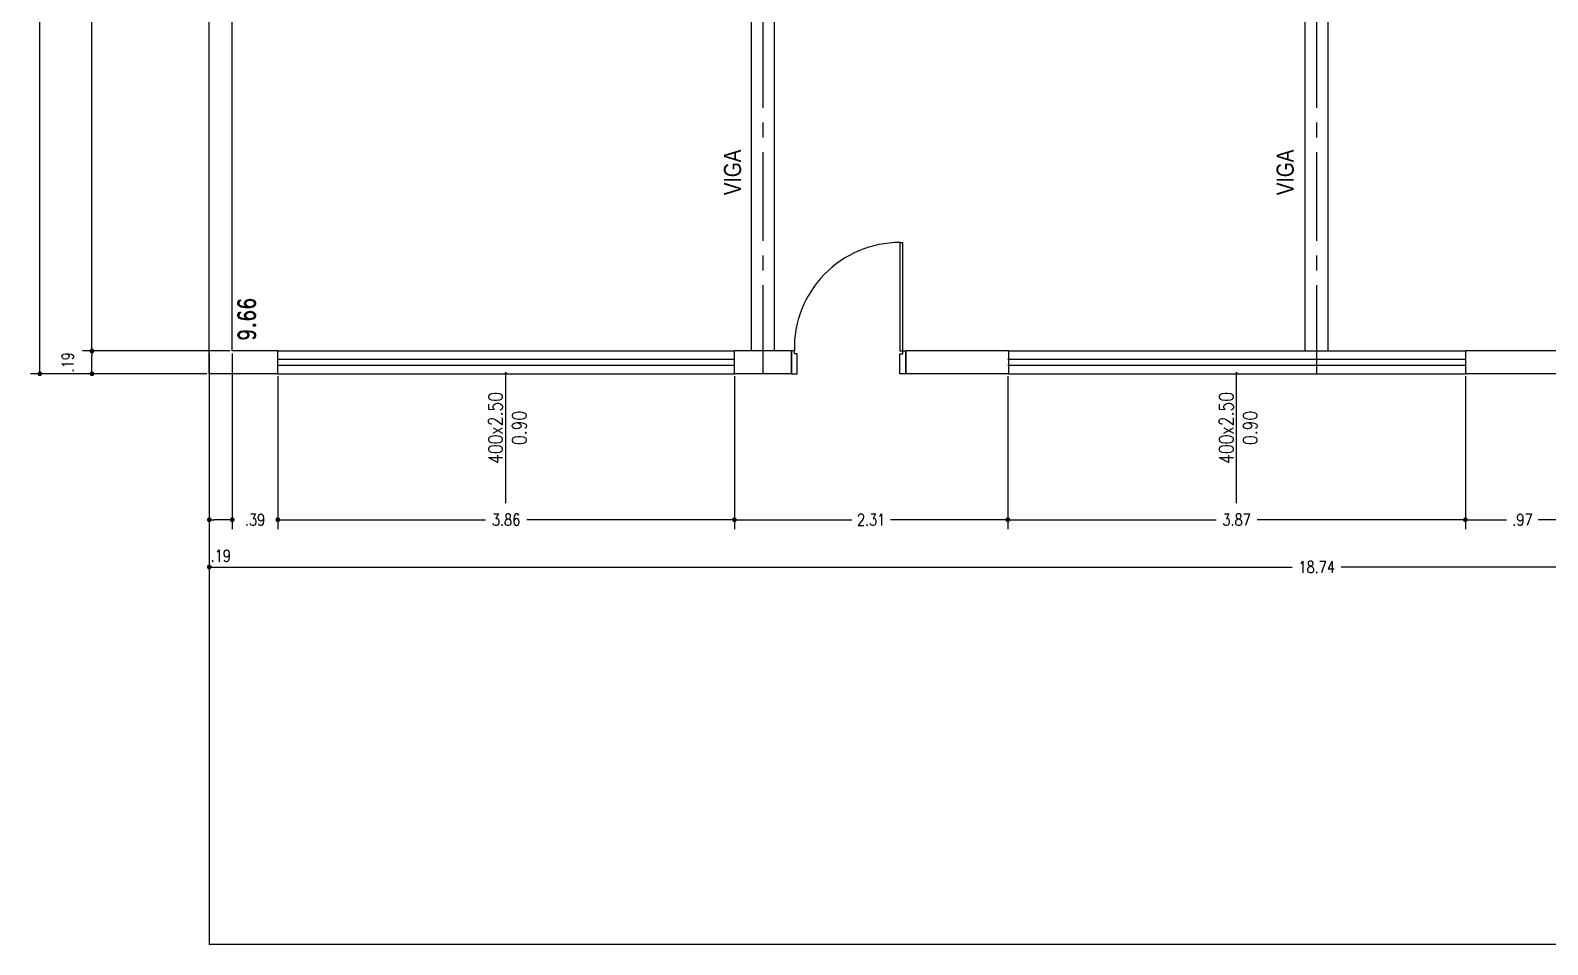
# Model space of a CAD drawing. Extents: x -4780 to 4154, y -1673 to 3208.
# Drawn here: x 886.44 to 899.28, y -478.19 to -470.45 of the extents above; entities that cross this region are included whole.
import ezdxf
from ezdxf.enums import TextEntityAlignment as Align

# ---------------------------------------------------------------- set-up
doc = ezdxf.new("R2010")
doc.units = 0
doc.header["$MEASUREMENT"] = 0
doc.header["$PDMODE"] = 34
doc.linetypes.add('CENTER2', pattern=[1.125, 0.75, -0.125, 0.125, -0.125])
for name, color, linetype in [('COTAS', 5, 'Continuous'), ('PENA01', 1, 'Continuous'), ('PENA02', 2, 'Continuous'), ('PENA025', 8, 'Continuous'), ('pena06', 4, 'Continuous'), ('VERMELHA', 10, 'Continuous')]:
    doc.layers.add(name, color=color, linetype=linetype)
doc.styles.add('ARIAL', font='txt', dxfattribs={"height": 0.35277})
doc.styles.add('ROMANS', font='romand.shx', dxfattribs={"width": 0.8})
doc.dimstyles.new('CORTE100', dxfattribs={"dimtxt": 0.1, "dimasz": 0.04, "dimexe": 0.08, "dimexo": 0.02, "dimgap": 0.05, "dimtad": 0, "dimzin": 4, "dimdsep": 46, "dimtxsty": 'ROMANS', "dimblk1": 'DOT', "dimblk2": 'DOT', "dimsah": 1, "dimcen": 0.09, "dimclrd": 30, "dimclre": 30, "dimclrt": 5, "dimadec": 0, "dimazin": 0, "dimtfac": 1, "dimtofl": 0, "dimtmove": 2, "dimatfit": 3, "dimldrblk": 'DOT', "dimfxl": 1, "dimtolj": 1, "dimtzin": 0, "dimarcsym": 0})
doc.dimstyles.new('INTERNA', dxfattribs={"dimscale": 0, "dimtxt": 0.15, "dimasz": 0.1, "dimexe": 0.1, "dimexo": 0.16, "dimgap": 0.09, "dimtad": 1, "dimzin": 4, "dimdsep": 46, "dimtxsty": 'ROMANS', "dimblk1": 'OBLIQUE', "dimblk2": 'OBLIQUE', "dimsah": 1, "dimcen": 0.09, "dimse1": 1, "dimse2": 1, "dimsd1": 1, "dimsd2": 1, "dimclrd": 4, "dimclre": 4, "dimadec": 0, "dimazin": 0, "dimtfac": 0.666667, "dimtofl": 0, "dimtmove": 2, "dimatfit": 3, "dimldrblk": 'OBLIQUE', "dimfxl": 1, "dimtolj": 1, "dimtzin": 0, "dimarcsym": 0})

# ---------------------------------------------------------------- blocks, each defined once
blk = doc.blocks.new('DOT')
at = {"layer": 'PENA01', "color": 0, "linetype": 'ByBlock'}
blk.add_line((-0.5, 0), (-1, 0), dxfattribs=at)
at = {"layer": 'PENA01', "color": 0, "linetype": 'ByBlock', "const_width": 0.5}
blk.add_lwpolyline([(-0.25, 0, 1), (0.25, 0, 1)], format="xyb", close=True, dxfattribs=at)
blk = doc.blocks.new('*D385')
at = {"layer": 'COTAS', "color": 30, "linetype": 'Continuous', "lineweight": -2, "transparency": 16777216}
for p, q in [((887.937, -463.501), (886.884, -463.501)), ((886.964, -463.541), (886.964, -468.158)), ((886.964, -473.123), (886.964, -468.506)), ((888.131, -473.163), (886.884, -473.163))]:
    blk.add_line(p, q, dxfattribs=at)
at = {"layer": 'DEFPOINTS', "color": 0, "linetype": 'Continuous', "transparency": 16777216}
for p in [(887.957, -463.501), (886.964, -473.163), (888.151, -473.163)]:
    blk.add_point(p, dxfattribs=at)
at = {"layer": 'COTAS', "color": 30, "linetype": 'Continuous', "lineweight": -2, "transparency": 16777216, "xscale": 0.04, "yscale": 0.04, "zscale": 0.04}
for p, rotation in [((886.964, -463.501), 90), ((886.964, -473.163), 270)]:
    blk.add_blockref('DOT', p, dxfattribs=dict(at, rotation=rotation))
at = {"layer": 'COTAS', "color": 5, "linetype": 'Continuous', "transparency": 16777216, "insert": (886.964, -468.332), "char_height": 0.1, "attachment_point": 5, "rotation": 90, "style": 'ROMANS'}
blk.add_mtext('\\A1;9.66', dxfattribs=at)
blk = doc.blocks.new('*D387')
at = {"color": 30, "linetype": 'Continuous', "lineweight": -2, "transparency": 16777216}
for p, q in [((887.937, -473.163), (886.884, -473.163)), ((886.964, -473.316), (886.964, -473.203)), ((887.937, -473.356), (886.884, -473.356))]:
    blk.add_line(p, q, dxfattribs=at)
at = {"layer": 'DEFPOINTS', "color": 0, "linetype": 'Continuous', "transparency": 16777216}
for p in [(886.964, -473.163), (887.957, -473.163), (887.957, -473.356)]:
    blk.add_point(p, dxfattribs=at)
at = {"color": 30, "linetype": 'Continuous', "lineweight": -2, "transparency": 16777216, "xscale": 0.04, "yscale": 0.04, "zscale": 0.04}
for p, rotation in [((886.964, -473.163), 90), ((886.964, -473.356), 270)]:
    blk.add_blockref('DOT', p, dxfattribs=dict(at, rotation=rotation))
at = {"color": 5, "linetype": 'Continuous', "transparency": 16777216, "insert": (886.759, -473.259), "char_height": 0.1, "attachment_point": 5, "rotation": 90, "style": 'ROMANS'}
blk.add_mtext('\\A1;.19', dxfattribs=at)
blk = doc.blocks.new('*D388')
at = {"color": 30, "linetype": 'Continuous', "lineweight": -2, "transparency": 16777216}
for p, q in [((887.957, -473.183), (887.957, -474.671)), ((888.151, -473.183), (888.151, -474.671)), ((888.111, -474.591), (887.997, -474.591))]:
    blk.add_line(p, q, dxfattribs=at)
at = {"layer": 'DEFPOINTS', "color": 0, "linetype": 'Continuous', "transparency": 16777216}
for p in [(887.957, -473.163), (888.151, -473.163), (887.957, -474.591)]:
    blk.add_point(p, dxfattribs=at)
at = {"color": 30, "linetype": 'Continuous', "lineweight": -2, "transparency": 16777216, "xscale": 0.04, "yscale": 0.04, "zscale": 0.04, "rotation": 180}
blk.add_blockref('DOT', (887.957, -474.591), dxfattribs=at)
at = {"color": 30, "linetype": 'Continuous', "lineweight": -2, "transparency": 16777216, "xscale": 0.04, "yscale": 0.04, "zscale": 0.04}
blk.add_blockref('DOT', (888.151, -474.591), dxfattribs=at)
at = {"color": 5, "linetype": 'Continuous', "transparency": 16777216, "insert": (888.054, -474.896), "char_height": 0.1, "attachment_point": 5, "style": 'ROMANS'}
blk.add_mtext('\\A1;.19', dxfattribs=at)
blk = doc.blocks.new('*D389')
at = {"color": 30, "linetype": 'Continuous', "lineweight": -2, "transparency": 16777216}
for p, q in [((888.151, -473.376), (888.151, -474.671)), ((888.537, -473.376), (888.537, -474.671)), ((888.111, -474.591), (888.071, -474.591)), ((888.577, -474.591), (888.617, -474.591))]:
    blk.add_line(p, q, dxfattribs=at)
at = {"layer": 'DEFPOINTS', "color": 0, "linetype": 'Continuous', "transparency": 16777216}
for p in [(888.151, -473.356), (888.537, -473.356), (888.537, -474.591)]:
    blk.add_point(p, dxfattribs=at)
at = {"color": 30, "linetype": 'Continuous', "lineweight": -2, "transparency": 16777216, "xscale": 0.04, "yscale": 0.04, "zscale": 0.04}
blk.add_blockref('DOT', (888.151, -474.591), dxfattribs=at)
at = {"color": 30, "linetype": 'Continuous', "lineweight": -2, "transparency": 16777216, "xscale": 0.04, "yscale": 0.04, "zscale": 0.04, "rotation": 180}
blk.add_blockref('DOT', (888.537, -474.591), dxfattribs=at)
at = {"color": 5, "linetype": 'Continuous', "transparency": 16777216, "insert": (888.344, -474.591), "char_height": 0.1, "attachment_point": 5, "style": 'ROMANS'}
blk.add_mtext('\\A1;.39', dxfattribs=at)
blk = doc.blocks.new('*D390')
at = {"color": 30, "linetype": 'Continuous', "lineweight": -2, "transparency": 16777216}
for p, q in [((888.537, -473.395), (888.537, -474.671)), ((892.401, -473.376), (892.401, -474.671)), ((888.577, -474.591), (890.295, -474.591)), ((892.361, -474.591), (890.643, -474.591))]:
    blk.add_line(p, q, dxfattribs=at)
at = {"layer": 'DEFPOINTS', "color": 0, "linetype": 'Continuous', "transparency": 16777216}
for p in [(888.537, -473.375), (892.401, -473.356), (888.537, -474.591)]:
    blk.add_point(p, dxfattribs=at)
at = {"color": 30, "linetype": 'Continuous', "lineweight": -2, "transparency": 16777216, "xscale": 0.04, "yscale": 0.04, "zscale": 0.04, "rotation": 180}
blk.add_blockref('DOT', (888.537, -474.591), dxfattribs=at)
at = {"color": 30, "linetype": 'Continuous', "lineweight": -2, "transparency": 16777216, "xscale": 0.04, "yscale": 0.04, "zscale": 0.04}
blk.add_blockref('DOT', (892.401, -474.591), dxfattribs=at)
at = {"color": 5, "linetype": 'Continuous', "transparency": 16777216, "insert": (890.469, -474.591), "char_height": 0.1, "attachment_point": 5, "style": 'ROMANS'}
blk.add_mtext('\\A1;3.86', dxfattribs=at)
blk = doc.blocks.new('*D391')
at = {"color": 30, "linetype": 'Continuous', "lineweight": -2, "transparency": 16777216}
for p, q in [((892.401, -473.376), (892.401, -474.671)), ((894.715, -473.376), (894.715, -474.671)), ((892.441, -474.591), (893.396, -474.591)), ((894.675, -474.591), (893.721, -474.591))]:
    blk.add_line(p, q, dxfattribs=at)
at = {"layer": 'DEFPOINTS', "color": 0, "linetype": 'Continuous', "transparency": 16777216}
for p in [(892.401, -473.356), (894.715, -473.356), (894.715, -474.591)]:
    blk.add_point(p, dxfattribs=at)
at = {"color": 30, "linetype": 'Continuous', "lineweight": -2, "transparency": 16777216, "xscale": 0.04, "yscale": 0.04, "zscale": 0.04, "rotation": 180}
blk.add_blockref('DOT', (892.401, -474.591), dxfattribs=at)
at = {"color": 30, "linetype": 'Continuous', "lineweight": -2, "transparency": 16777216, "xscale": 0.04, "yscale": 0.04, "zscale": 0.04}
blk.add_blockref('DOT', (894.715, -474.591), dxfattribs=at)
at = {"color": 5, "linetype": 'Continuous', "transparency": 16777216, "insert": (893.558, -474.591), "char_height": 0.1, "attachment_point": 5, "style": 'ROMANS'}
blk.add_mtext('\\A1;2.31', dxfattribs=at)
blk = doc.blocks.new('*D392')
at = {"color": 30, "linetype": 'Continuous', "lineweight": -2, "transparency": 16777216}
for p, q in [((894.715, -473.395), (894.715, -474.671)), ((898.587, -473.376), (898.587, -474.671)), ((894.755, -474.591), (896.477, -474.591)), ((898.547, -474.591), (896.825, -474.591))]:
    blk.add_line(p, q, dxfattribs=at)
at = {"layer": 'DEFPOINTS', "color": 0, "linetype": 'Continuous', "transparency": 16777216}
for p in [(894.715, -473.375), (898.587, -473.356), (898.587, -474.591)]:
    blk.add_point(p, dxfattribs=at)
at = {"color": 30, "linetype": 'Continuous', "lineweight": -2, "transparency": 16777216, "xscale": 0.04, "yscale": 0.04, "zscale": 0.04, "rotation": 180}
blk.add_blockref('DOT', (894.715, -474.591), dxfattribs=at)
at = {"color": 30, "linetype": 'Continuous', "lineweight": -2, "transparency": 16777216, "xscale": 0.04, "yscale": 0.04, "zscale": 0.04}
blk.add_blockref('DOT', (898.587, -474.591), dxfattribs=at)
at = {"color": 5, "linetype": 'Continuous', "transparency": 16777216, "insert": (896.651, -474.591), "char_height": 0.1, "attachment_point": 5, "style": 'ROMANS'}
blk.add_mtext('\\A1;3.87', dxfattribs=at)
blk = doc.blocks.new('*D393')
at = {"color": 30, "linetype": 'Continuous', "lineweight": -2, "transparency": 16777216}
for p, q in [((898.587, -473.376), (898.587, -474.671)), ((899.553, -473.376), (899.553, -474.671)), ((898.627, -474.591), (898.936, -474.591)), ((899.513, -474.591), (899.204, -474.591))]:
    blk.add_line(p, q, dxfattribs=at)
at = {"layer": 'DEFPOINTS', "color": 0, "linetype": 'Continuous', "transparency": 16777216}
for p in [(898.587, -473.356), (899.553, -473.356), (899.553, -474.591)]:
    blk.add_point(p, dxfattribs=at)
at = {"color": 30, "linetype": 'Continuous', "lineweight": -2, "transparency": 16777216, "xscale": 0.04, "yscale": 0.04, "zscale": 0.04, "rotation": 180}
blk.add_blockref('DOT', (898.587, -474.591), dxfattribs=at)
at = {"color": 30, "linetype": 'Continuous', "lineweight": -2, "transparency": 16777216, "xscale": 0.04, "yscale": 0.04, "zscale": 0.04}
blk.add_blockref('DOT', (899.553, -474.591), dxfattribs=at)
at = {"color": 5, "linetype": 'Continuous', "transparency": 16777216, "insert": (899.07, -474.591), "char_height": 0.1, "attachment_point": 5, "style": 'ROMANS'}
blk.add_mtext('\\A1;.97', dxfattribs=at)
blk = doc.blocks.new('*D414')
at = {"color": 30, "linetype": 'Continuous', "lineweight": -2, "transparency": 16777216}
for p, q in [((887.957, -474.611), (887.957, -475.071)), ((906.7, -474.611), (906.7, -475.071)), ((887.997, -474.991), (897.12, -474.991)), ((906.66, -474.991), (897.537, -474.991))]:
    blk.add_line(p, q, dxfattribs=at)
at = {"layer": 'DEFPOINTS', "color": 0, "linetype": 'Continuous', "transparency": 16777216}
for p in [(887.957, -474.591), (906.7, -474.591), (906.7, -474.991)]:
    blk.add_point(p, dxfattribs=at)
at = {"color": 30, "linetype": 'Continuous', "lineweight": -2, "transparency": 16777216, "xscale": 0.04, "yscale": 0.04, "zscale": 0.04, "rotation": 180}
blk.add_blockref('DOT', (887.957, -474.991), dxfattribs=at)
at = {"color": 30, "linetype": 'Continuous', "lineweight": -2, "transparency": 16777216, "xscale": 0.04, "yscale": 0.04, "zscale": 0.04}
blk.add_blockref('DOT', (906.7, -474.991), dxfattribs=at)
at = {"color": 5, "linetype": 'Continuous', "transparency": 16777216, "insert": (897.329, -474.991), "char_height": 0.1, "attachment_point": 5, "style": 'ROMANS'}
blk.add_mtext('\\A1;18.74', dxfattribs=at)
blk = doc.blocks.new('*D415')
at = {"color": 30, "linetype": 'Continuous', "lineweight": -2, "transparency": 16777216}
for p, q in [((886.944, -434.325), (886.443, -434.325)), ((886.523, -434.365), (886.523, -453.628)), ((886.523, -473.316), (886.523, -454.052)), ((886.944, -473.356), (886.443, -473.356))]:
    blk.add_line(p, q, dxfattribs=at)
at = {"layer": 'DEFPOINTS', "color": 0, "linetype": 'Continuous', "transparency": 16777216}
for p in [(886.523, -434.325), (886.964, -434.325), (886.964, -473.356)]:
    blk.add_point(p, dxfattribs=at)
at = {"color": 30, "linetype": 'Continuous', "lineweight": -2, "transparency": 16777216, "xscale": 0.04, "yscale": 0.04, "zscale": 0.04}
for p, rotation in [((886.523, -434.325), 90), ((886.523, -473.356), 270)]:
    blk.add_blockref('DOT', p, dxfattribs=dict(at, rotation=rotation))
at = {"color": 5, "linetype": 'Continuous', "transparency": 16777216, "insert": (886.523, -453.84), "char_height": 0.1, "attachment_point": 5, "rotation": 90, "style": 'ROMANS'}
blk.add_mtext('\\A1;39.03', dxfattribs=at)
blk = doc.blocks.new('*D436')
at = {"layer": 'DEFPOINTS', "color": 0, "linetype": 'Continuous', "transparency": 16777216}
for p in [(903.801, -473.018), (888.151, -473.163), (903.801, -473.163)]:
    blk.add_point(p, dxfattribs=at)
at = {"layer": 'COTAS', "color": 0, "linetype": 'Continuous', "transparency": 16777216, "insert": (903.473, -473.018), "char_height": 0.15, "attachment_point": 5, "style": 'ROMANS'}
blk.add_mtext('\\A1;15.65', dxfattribs=at)
blk = doc.blocks.new('_OBLIQUE')
at = {"color": 0, "linetype": 'ByBlock'}
blk.add_line((-0.5, -0.5), (0.5, 0.5), dxfattribs=at)
blk = doc.blocks.new('*D446')
at = {"layer": 'DEFPOINTS', "color": 0, "linetype": 'Continuous', "transparency": 16777216}
for p in [(888.151, -463.501), (888.151, -473.163), (888.274, -473.163)]:
    blk.add_point(p, dxfattribs=at)
at = {"layer": 'COTAS', "color": 0, "linetype": 'Continuous', "transparency": 16777216, "insert": (888.274, -472.894), "char_height": 0.15, "attachment_point": 5, "rotation": 90, "style": 'ROMANS'}
blk.add_mtext('\\A1;9.66', dxfattribs=at)

msp = doc.modelspace()

# ---------------------------------------------------------------- hatches: boundary and pattern name
at = {"layer": 'VERMELHA'}
for points in [[(890.476, -473.352, 1), (890.455, -473.352, 1)], [(896.662, -473.352, 1), (896.64, -473.352, 1)], [(896.662, -473.352, 1), (896.64, -473.352, 1)]]:
    msp.add_hatch(color=256, dxfattribs=at).paths.add_polyline_path(points)

# ---------------------------------------------------------------- linework, layer by layer
at = {"layer": 'PENA01'}
for p, q in [((888.53, -473.163), (892.401, -473.163)), ((894.715, -473.163), (898.587, -473.163)), ((888.53, -473.356), (892.401, -473.356)), ((890.466, -474.452), (890.466, -473.341)), ((894.715, -473.356), (898.587, -473.356)), ((896.651, -474.452), (896.651, -473.341))]:
    msp.add_line(p, q, dxfattribs=at)
at = {"layer": 'PENA02', "linetype": 'CENTER2'}
for p, q in [((892.643, -473.356), (892.643, -463.308)), ((897.329, -473.356), (897.329, -463.308))]:
    msp.add_line(p, q, dxfattribs=at)
at = {"layer": 'PENA02'}
for p, q in [((892.546, -473.163), (892.546, -463.501)), ((892.74, -473.163), (892.74, -463.501)), ((897.232, -473.163), (897.232, -463.501)), ((897.425, -473.163), (897.425, -463.501)), ((893.802, -472.245), (893.802, -473.163)), ((893.802, -472.245), (893.826, -472.245)), ((893.826, -473.163), (893.826, -472.245)), ((892.884, -473.356), (892.884, -473.163)), ((892.909, -473.163), (892.884, -473.163)), ((892.884, -473.163), (892.884, -473.356)), ((892.909, -473.187), (892.909, -473.163)), ((892.933, -473.187), (892.909, -473.187)), ((892.933, -473.356), (892.933, -473.187)), ((893.802, -473.163), (893.826, -473.163)), ((893.802, -473.356), (893.802, -473.187)), ((893.802, -473.187), (893.826, -473.187)), ((893.826, -473.187), (893.826, -473.163)), ((893.826, -473.163), (893.851, -473.163)), ((893.851, -473.356), (893.851, -473.163)), ((893.851, -473.163), (893.851, -473.356)), ((888.53, -473.233), (892.401, -473.233)), ((888.53, -473.282), (892.401, -473.282)), ((894.715, -473.233), (898.587, -473.233)), ((894.715, -473.282), (898.587, -473.282)), ((887.957, -473.356), (887.957, -478.186)), ((892.884, -473.356), (892.933, -473.356)), ((893.851, -473.356), (893.802, -473.356)), ((912.11, -478.186), (887.957, -478.186))]:
    msp.add_line(p, q, dxfattribs=at)
msp.add_arc((893.802, -473.139), 0.894, 90, 181.5278, dxfattribs=at)
at = {"layer": 'pena06'}
for p, q in [((887.957, -473.356), (887.957, -463.308)), ((888.151, -473.163), (888.151, -463.501)), ((888.537, -473.163), (888.151, -473.163)), ((888.537, -473.356), (888.537, -473.163)), ((892.884, -473.163), (892.401, -473.163)), ((892.401, -473.356), (892.401, -473.163)), ((894.722, -473.163), (893.851, -473.163)), ((894.722, -473.163), (894.722, -473.356)), ((899.553, -473.163), (898.587, -473.163)), ((898.587, -473.163), (898.587, -473.356)), ((888.537, -473.356), (887.957, -473.356)), ((892.884, -473.356), (892.401, -473.356)), ((894.722, -473.356), (893.851, -473.356)), ((899.553, -473.356), (898.587, -473.356))]:
    msp.add_line(p, q, dxfattribs=at)

# ---------------------------------------------------------------- texts
at = {"layer": 'COTAS', "char_height": 0.1208, "width": 1.67649, "attachment_point": 5, "rotation": 90, "style": 'ROMANS'}
for insert in [(890.48, -473.814), (896.665, -473.814)]:
    msp.add_mtext('400x2.50\\P0.90', dxfattribs=dict(at, insert=insert))
at = {"layer": 'PENA025', "style": 'ARIAL', "width": 0.8}
for p in [(892.385, -471.652), (897.062, -471.652)]:
    msp.add_text('VIGA', height=0.1449, rotation=90, dxfattribs=at).set_placement(p, align=Align.MIDDLE)

# ---------------------------------------------------------------- dimensions: what is measured, and where the dimension line sits
at = {"linetype": 'Continuous'}
for base, p1, p2, picture, middle in [((886.523, -434.325), (886.964, -473.356), (886.964, -434.325), '*D415', (886.523, -453.84)), ((886.964, -473.163), (887.957, -473.356), (887.957, -473.163), '*D387', (886.759, -473.259))]:
    dim = msp.add_linear_dim(base=base, p1=p1, p2=p2, angle=90, dimstyle='CORTE100', dxfattribs=at)
    dim.commit()
    dim.dimension.update_dxf_attribs({"geometry": picture, "text_midpoint": middle})
for base, p1, p2, picture, middle in [((887.957, -474.591), (888.151, -473.163), (887.957, -473.163), '*D388', (888.054, -474.896)), ((888.537, -474.591), (888.151, -473.356), (888.537, -473.356), '*D389', (888.344, -474.591)), ((888.537, -474.591), (892.401, -473.356), (888.537, -473.375), '*D390', (890.469, -474.591)), ((894.715, -474.591), (892.401, -473.356), (894.715, -473.356), '*D391', (893.558, -474.591)), ((898.587, -474.591), (894.715, -473.375), (898.587, -473.356), '*D392', (896.651, -474.591)), ((899.553, -474.591), (898.587, -473.356), (899.553, -473.356), '*D393', (899.07, -474.591)), ((906.7, -474.991), (887.957, -474.591), (906.7, -474.591), '*D414', (897.329, -474.991))]:
    dim = msp.add_linear_dim(base=base, p1=p1, p2=p2, dimstyle='CORTE100', dxfattribs=at)
    dim.commit()
    dim.dimension.update_dxf_attribs({"geometry": picture, "text_midpoint": middle})
at = {"layer": 'COTAS', "linetype": 'Continuous'}
dim = msp.add_linear_dim(base=(886.964, -473.163), p1=(887.957, -463.501), p2=(888.151, -473.163), angle=90, dimstyle='CORTE100', dxfattribs=at)
dim.commit()
dim.dimension.update_dxf_attribs({"geometry": '*D385', "text_midpoint": (886.964, -468.332)})
dim = msp.add_linear_dim(base=(888.274, -473.163), p1=(888.151, -463.501), p2=(888.151, -473.163), angle=90, dimstyle='INTERNA', override={"dimscale": 1}, dxfattribs=at)
dim.commit()
dim.dimension.update_dxf_attribs({"geometry": '*D446', "text_midpoint": (888.274, -472.894), "dimtype": 160})
dim = msp.add_linear_dim(base=(903.801, -473.018), p1=(888.151, -473.163), p2=(903.801, -473.163), dimstyle='INTERNA', override={"dimscale": 1}, dxfattribs=at)
dim.commit()
dim.dimension.update_dxf_attribs({"geometry": '*D436', "text_midpoint": (903.473, -473.018), "dimtype": 160})

doc.saveas('drawing.dxf')
